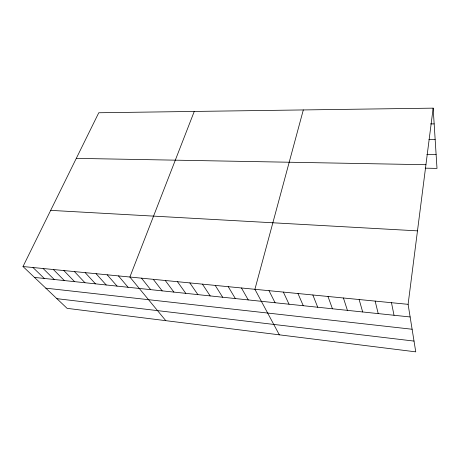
<?xml version="1.0" encoding="UTF-8"?>
<svg xmlns="http://www.w3.org/2000/svg" width="460" height="460" viewBox="0 0 460 460"><rect width="100%" height="100%" fill="white"/><g stroke="black" fill="none" stroke-linecap="round" stroke-linejoin="round"><path stroke-width="0.69" d="M408.1 304.336L433.153 108.146L98.768 112.757L23 266.536L67.102 308.349L415.754 351.854L408.1 304.336L23 266.536M303.312 109.934L254.909 289.3L279.346 334.834M194.258 111.441L129.869 277.023L165.79 320.666M430.594 123.912L434.159 123.895M428.91 139.374L435.148 139.397M426.851 154.393L436.114 154.508M76.297 158.367L425.931 164.714M425.195 168.159L437 168.4L433.153 108.146M50.669 210.369L417.484 230.862M34.483 277.42L410.136 316.963M45.816 288.167L412.114 329.245M56.89 298.666L414.017 341.084M32.982 267.513L44.286 278.455M43.114 268.508L54.234 279.502M53.394 269.52L64.325 280.56M63.831 270.543L74.566 281.641M74.422 271.584L84.956 282.733M85.175 272.636L95.496 283.843M96.094 273.706L106.197 284.97M107.18 274.798L117.058 286.114M118.438 275.902L128.081 287.27M141.484 278.162L150.638 289.645M153.283 279.323L162.179 290.864M165.278 280.502L173.897 292.094M177.456 281.698L185.805 293.348M189.842 282.911L197.898 294.618M202.429 284.148L210.18 295.912M215.222 285.401L222.663 297.229M228.229 286.678L235.347 298.563M241.454 287.977L248.245 299.92M269.008 290.68L275.08 302.743M283.36 292.094L289.047 304.215M297.971 293.526L303.261 305.71M312.846 294.986L317.722 307.234M327.997 296.476L332.442 308.781M343.424 297.988L347.421 310.362M359.139 299.529L362.675 311.966M375.153 301.104L378.206 313.599M391.471 302.703L394.024 315.267"/></g></svg>
